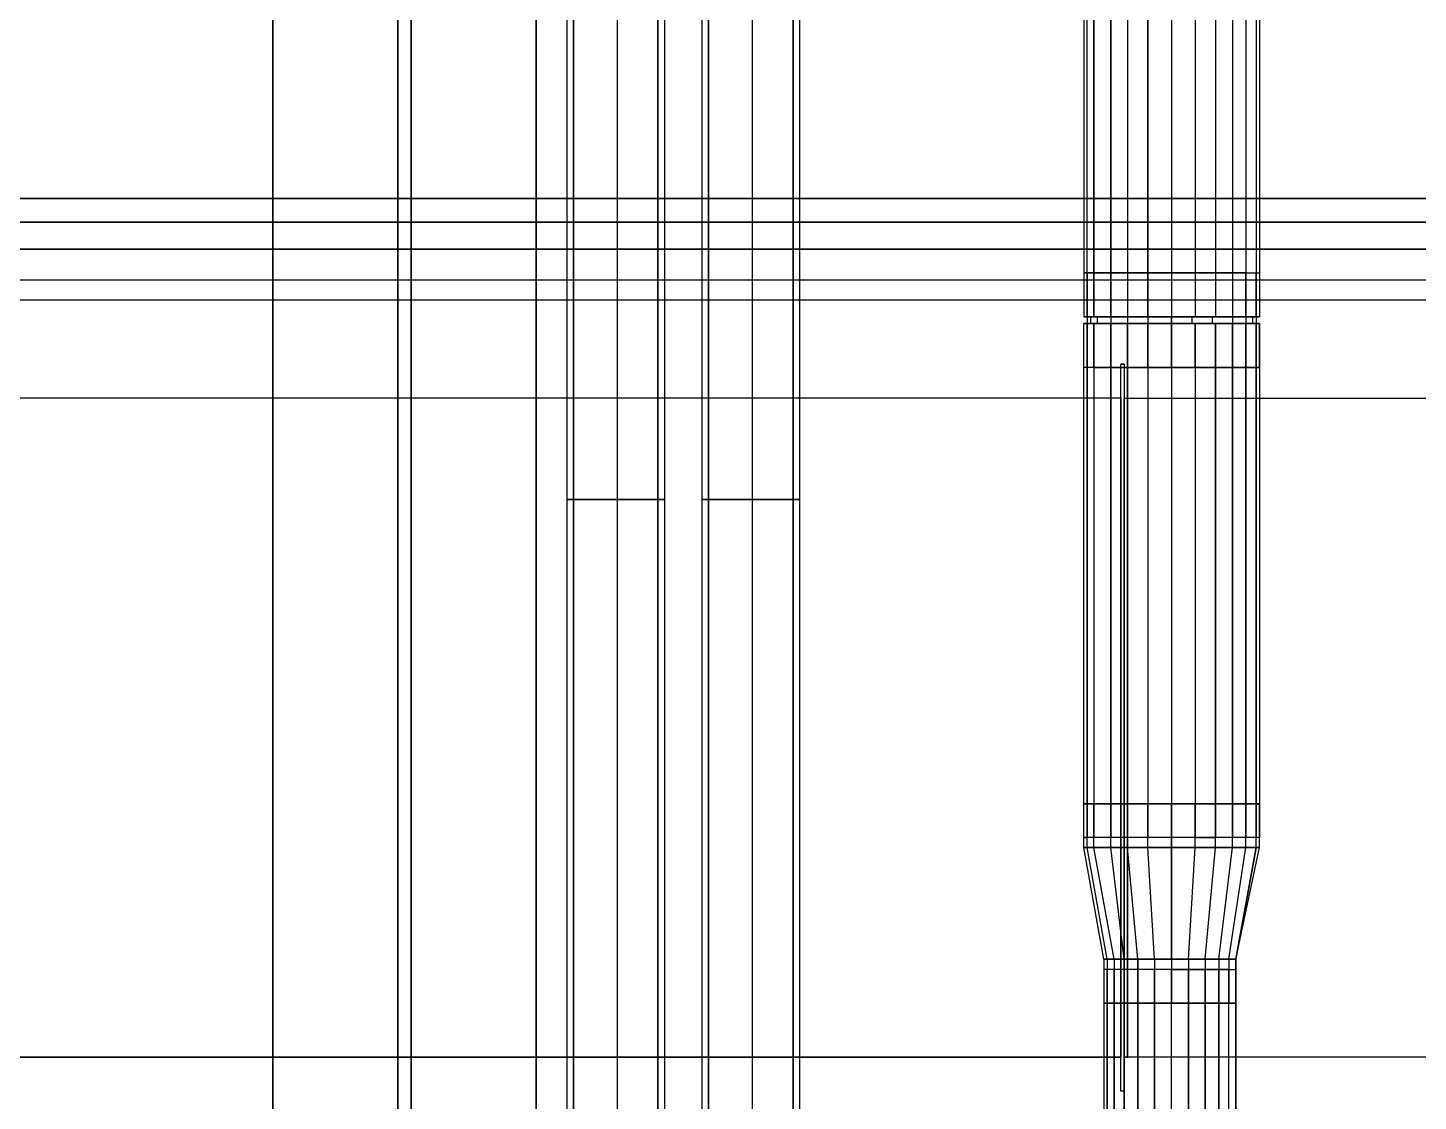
# Model space of a CAD drawing. Header units: metres. Extents: x 114 to 218, y 8 to 180.
# Drawn here: x 140.08 to 146.41, y 109.93 to 114.81 of the extents above; entities that cross this region are included whole.
import ezdxf

# ---------------------------------------------------------------- set-up
doc = ezdxf.new("R2010")
doc.units = ezdxf.units.M
doc.header["$MEASUREMENT"] = 0
for name, color, linetype in [('_Route', 7, 'Continuous'), ('E-CNDT-PWR', 7, 'Continuous'), ('M-EA2S-Conn', 7, 'Continuous'), ('M-EA2S-Rect', 7, 'Continuous'), ('M-SA2S-Conn', 7, 'Continuous'), ('M-SA2S-Round', 7, 'Continuous'), ('PL-DCW-Pipe', 7, 'Continuous'), ('PL-DCW-Pipe_Fitting-Insulation', 7, 'Continuous'), ('S-3D-BEAM', 7, 'Continuous')]:
    doc.layers.add(name, color=color, linetype=linetype)

msp = doc.modelspace()

# ---------------------------------------------------------------- linework, layer by layer
at = {"layer": '_Route', "color": 4, "true_color": 0x00ffff}
msp.add_lwpolyline([(126.489, 113.8042), (186.7085, 113.8042), (186.7085, 89.3781), (181.8632, 89.3781), (181.8632, 86.0402)], dxfattribs=at)
msp.add_lwpolyline([(126.489, 113.8042), (186.7085, 113.8042), (186.7085, 89.3781), (181.8632, 89.3781), (181.8632, 86.0402)], dxfattribs=at)
at = {"layer": 'E-CNDT-PWR', "color": 113, "true_color": 0x6edda5}
for points in [[(142.5322, 127.294), (142.5322, 106.8209)], [(142.9782, 106.8209), (142.9475, 106.8209), (142.8706, 106.8209), (142.7629, 106.8209), (142.6398, 106.8209), (142.5629, 106.8209), (142.5322, 106.8209), (142.5629, 106.8209), (142.6398, 106.8209), (142.7629, 106.8209), (142.8706, 106.8209), (142.9475, 106.8209), (142.9782, 106.8209), (142.9782, 127.294)], [(142.5629, 106.8209), (142.5629, 127.294), (142.5629, 106.8209)], [(142.7629, 106.8209), (142.7629, 127.294)], [(142.7629, 106.8209), (142.7629, 127.294)], [(142.9475, 106.8209), (142.9475, 127.294), (142.9475, 106.8209)], [(143.1474, 127.294), (143.1474, 106.8209)], [(143.5935, 106.8209), (143.5627, 106.8209), (143.4858, 106.8209), (143.3782, 106.8209), (143.2551, 106.8209), (143.1782, 106.8209), (143.1474, 106.8209), (143.1782, 106.8209), (143.2551, 106.8209), (143.3782, 106.8209), (143.4858, 106.8209), (143.5627, 106.8209), (143.5935, 106.8209), (143.5935, 127.294)], [(143.1782, 106.8209), (143.1782, 127.294), (143.1782, 106.8209)], [(143.3782, 106.8209), (143.3782, 127.294)], [(143.3782, 106.8209), (143.3782, 127.294)], [(143.5627, 106.8209), (143.5627, 127.294), (143.5627, 106.8209)], [(142.9782, 112.666), (142.9475, 112.666), (142.8706, 112.666), (142.7629, 112.666), (142.6398, 112.666), (142.5629, 112.666), (142.5322, 112.666), (142.5629, 112.666), (142.6398, 112.666), (142.7629, 112.666), (142.8706, 112.666), (142.9475, 112.666), (142.9782, 112.666)], [(143.5935, 112.666), (143.5627, 112.666), (143.4858, 112.666), (143.3782, 112.666), (143.2551, 112.666), (143.1782, 112.666), (143.1474, 112.666), (143.1782, 112.666), (143.2551, 112.666), (143.3782, 112.666), (143.4858, 112.666), (143.5627, 112.666), (143.5935, 112.666)]]:
    msp.add_lwpolyline(points, dxfattribs=at)
at = {"layer": 'M-EA2S-Conn', "color": 40, "true_color": 0xffbf00}
for points in [[(145.0701, 113.2812), (145.0548, 113.2812), (145.0701, 113.2812), (145.0701, 109.9742), (145.0548, 109.9742)], [(145.0701, 113.2812), (145.0701, 109.9742), (145.0548, 109.9742), (145.0548, 113.2812)], [(145.0548, 109.9742), (145.0548, 113.2812)], [(145.0548, 113.2812), (145.0548, 113.2812)], [(145.0701, 113.2812), (145.0701, 113.2812)], [(145.0701, 113.2812), (145.0701, 113.2812)], [(145.0701, 113.2812), (145.0701, 113.2812)], [(145.0548, 110.128), (145.0548, 110.128), (145.0548, 113.1274), (145.0548, 110.128), (145.0548, 113.1274), (145.0548, 110.128)], [(145.0548, 113.1274), (145.0548, 113.1274)], [(145.0548, 113.1274), (145.0548, 113.1274)], [(145.0701, 113.1274), (145.0855, 113.1274)], [(145.0701, 113.1274), (145.0701, 110.128), (145.0701, 113.1274), (145.0855, 113.1274)], [(145.0701, 113.1274), (145.0701, 113.1274)], [(145.0855, 113.1274), (145.0855, 110.128), (145.0855, 113.1274)], [(145.0855, 113.1274), (145.0855, 113.1274)], [(145.0855, 113.1274), (145.0855, 113.1274)], [(145.0548, 110.128), (145.0548, 110.128)], [(145.0548, 110.128), (145.0548, 110.128)], [(145.0548, 110.128), (145.0548, 110.128)], [(145.0855, 110.128), (145.0701, 110.128), (145.0855, 110.128)], [(145.0701, 110.128), (145.0701, 110.128)], [(145.0855, 110.128), (145.0855, 110.128)], [(145.0548, 109.9742), (145.0548, 109.9742)], [(145.0548, 109.9742), (145.0548, 109.9742)], [(145.0701, 109.9742), (145.0701, 109.9742)], [(145.0701, 109.9742), (145.0701, 109.9742)], [(145.0701, 109.9742), (145.0701, 109.9742)]]:
    msp.add_lwpolyline(points, dxfattribs=at)
at = {"layer": 'M-EA2S-Rect', "color": 40, "true_color": 0xffbf00}
for points in [[(145.0548, 113.1274), (145.0548, 110.128), (139.4558, 110.128)], [(145.0548, 113.1274), (139.4558, 113.1274), (139.4558, 110.128), (145.0548, 110.128), (145.0548, 113.1274), (139.4558, 113.1274), (139.4558, 110.128)], [(145.0548, 113.1274), (145.0548, 113.1274)], [(150.6691, 113.1274), (150.6691, 110.128), (145.0701, 110.128), (145.0701, 113.1274), (150.6691, 113.1274)], [(145.0701, 113.1274), (150.6691, 113.1274), (150.6691, 110.128), (145.0701, 110.128), (145.0701, 113.1274)], [(145.0701, 113.1274), (145.0701, 113.1274)], [(145.0548, 110.128), (145.0548, 110.128)], [(145.0548, 110.128), (145.0548, 110.128)], [(145.0548, 110.128), (145.0548, 110.128)], [(145.0701, 110.128), (145.0701, 110.128)], [(145.0701, 110.128), (145.0701, 110.128)]]:
    msp.add_lwpolyline(points, dxfattribs=at)
at = {"layer": 'M-SA2S-Conn', "color": 5, "true_color": 0x0000ff}
for points in [[(144.8856, 113.6966), (144.901, 113.6966), (144.901, 113.4966)], [(144.901, 113.6966), (144.8856, 113.6966), (144.8856, 113.4966)], [(144.8856, 113.6966), (144.8856, 113.6966)], [(144.901, 113.6966), (144.9317, 113.6966), (144.9317, 113.4966)], [(144.9317, 113.6966), (144.901, 113.6966), (144.901, 113.4966)], [(144.901, 113.6966), (144.901, 113.6966)], [(144.901, 113.6966), (144.901, 113.6966)], [(144.9317, 113.6966), (145.0086, 113.6966), (145.0086, 113.4966)], [(145.0086, 113.6966), (144.9317, 113.6966), (144.9317, 113.4966)], [(144.9317, 113.6966), (144.9317, 113.6966)], [(144.9317, 113.6966), (144.9317, 113.6966)], [(145.0086, 113.6966), (145.0855, 113.6966), (145.0855, 113.4966)], [(145.0855, 113.6966), (145.0086, 113.6966), (145.0086, 113.4966)], [(145.0086, 113.6966), (145.0086, 113.6966)], [(145.0086, 113.6966), (145.0086, 113.6966)], [(145.0855, 113.6966), (145.1778, 113.6966), (145.1778, 113.4966)], [(145.1778, 113.6966), (145.0855, 113.6966), (145.0855, 113.4966)], [(145.0855, 113.6966), (145.0855, 113.6966)], [(145.0855, 113.6966), (145.0855, 113.6966)], [(145.1778, 113.6966), (145.2855, 113.6966), (145.2855, 113.4966)], [(145.2855, 113.6966), (145.1778, 113.6966), (145.1778, 113.4966)], [(145.1778, 113.6966), (145.1778, 113.6966)], [(145.1778, 113.6966), (145.1778, 113.6966)], [(145.2855, 113.6966), (145.3932, 113.6966), (145.3932, 113.4966)], [(145.3932, 113.6966), (145.2855, 113.6966), (145.2855, 113.4966)], [(145.2855, 113.6966), (145.2855, 113.6966)], [(145.2855, 113.6966), (145.2855, 113.6966)], [(145.3932, 113.6966), (145.4854, 113.6966), (145.4854, 113.4966)], [(145.4854, 113.6966), (145.3932, 113.6966), (145.3932, 113.4966)], [(145.3932, 113.6966), (145.3932, 113.6966)], [(145.3932, 113.6966), (145.3932, 113.6966)], [(145.4854, 113.6966), (145.5624, 113.6966), (145.5624, 113.4966)], [(145.5624, 113.6966), (145.4854, 113.6966), (145.4854, 113.4966)], [(145.4854, 113.6966), (145.4854, 113.6966)], [(145.4854, 113.6966), (145.4854, 113.6966)], [(145.5624, 113.6966), (145.6239, 113.6966), (145.6239, 113.4966)], [(145.6239, 113.4966), (145.6239, 113.6966), (145.5624, 113.6966), (145.5624, 113.4966)], [(145.5624, 113.6966), (145.5624, 113.6966)], [(145.5624, 113.6966), (145.5624, 113.6966)], [(145.6239, 113.6966), (145.67, 113.6966), (145.6854, 113.6966)], [(145.6239, 113.6966), (145.67, 113.6966), (145.67, 113.4966), (145.67, 113.6966), (145.6854, 113.6966), (145.6854, 113.4966)], [(145.6239, 113.6966), (145.6239, 113.6966)], [(145.6239, 113.6966), (145.6239, 113.6966)], [(145.67, 113.6966), (145.67, 113.6966)], [(145.67, 113.6966), (145.67, 113.6966)], [(145.6854, 113.6966), (145.6854, 113.6966)], [(145.1778, 113.4966), (145.0855, 113.4966), (145.0086, 113.4966), (144.9317, 113.4966), (144.901, 113.4966), (144.8856, 113.4966), (144.901, 113.4966), (144.9317, 113.4966), (145.0086, 113.4966), (145.0855, 113.4966), (145.1778, 113.4966), (145.2855, 113.4966), (145.3932, 113.4966), (145.4854, 113.4966), (145.5624, 113.4966), (145.6239, 113.4966), (145.67, 113.4966), (145.6854, 113.4966), (145.67, 113.4966), (145.6239, 113.4966), (145.5624, 113.4966), (145.4854, 113.4966), (145.3932, 113.4966), (145.2855, 113.4966), (145.1778, 113.4966)], [(144.8856, 113.4966), (144.8856, 113.4966)], [(144.901, 113.4966), (144.9163, 113.4966), (144.9163, 113.4658)], [(144.9163, 113.4966), (144.901, 113.4966), (144.901, 113.4658)], [(145.2855, 113.4658), (145.2855, 113.4966), (145.1778, 113.4966), (145.1778, 113.4658), (145.2855, 113.4658), (145.3778, 113.4658), (145.4701, 113.4658), (145.5624, 113.4658), (145.6239, 113.4658), (145.6546, 113.4658), (145.67, 113.4658), (145.6546, 113.4658), (145.6239, 113.4658), (145.5624, 113.4658), (145.4701, 113.4658), (145.3778, 113.4658), (145.2855, 113.4658), (145.1778, 113.4658), (145.0855, 113.4658), (145.0086, 113.4658), (144.9471, 113.4658), (144.9163, 113.4658), (144.901, 113.4658), (144.9163, 113.4658), (144.9471, 113.4658), (145.0086, 113.4658), (145.0855, 113.4658), (145.1778, 113.4658)], [(144.901, 113.4966), (144.901, 113.4966)], [(144.901, 113.4966), (144.901, 113.4966)], [(144.901, 113.4966), (144.901, 113.4966)], [(144.9163, 113.4966), (144.9471, 113.4966), (144.9471, 113.4658)], [(144.9471, 113.4966), (144.9163, 113.4966), (144.9163, 113.4658)], [(144.9163, 113.4966), (144.9163, 113.4966)], [(144.9163, 113.4966), (144.9163, 113.4966)], [(144.9317, 113.4966), (144.9317, 113.4966)], [(144.9317, 113.4966), (144.9317, 113.4966)], [(144.9471, 113.4966), (145.0086, 113.4966), (145.0086, 113.4658)], [(145.0086, 113.4966), (144.9471, 113.4966), (144.9471, 113.4658)], [(144.9471, 113.4966), (144.9471, 113.4966)], [(144.9471, 113.4966), (144.9471, 113.4966)], [(145.0086, 113.4966), (145.0855, 113.4966), (145.0855, 113.4658)], [(145.0855, 113.4966), (145.0086, 113.4966), (145.0086, 113.4658)], [(145.0086, 113.4966), (145.0086, 113.4966)], [(145.0086, 113.4966), (145.0086, 113.4966)], [(145.0086, 113.4966), (145.0086, 113.4966)], [(145.0086, 113.4966), (145.0086, 113.4966)], [(145.0855, 113.4966), (145.1778, 113.4966), (145.1778, 113.4658)], [(145.1778, 113.4966), (145.0855, 113.4966), (145.0855, 113.4658)], [(145.0855, 113.4966), (145.0855, 113.4966)], [(145.0855, 113.4966), (145.0855, 113.4966)], [(145.0855, 113.4966), (145.0855, 113.4966)], [(145.0855, 113.4966), (145.0855, 113.4966)], [(145.1778, 113.4966), (145.2855, 113.4966), (145.2855, 113.4658)], [(145.1778, 113.4966), (145.1778, 113.4966)], [(145.1778, 113.4966), (145.1778, 113.4966)], [(145.1778, 113.4966), (145.1778, 113.4966)], [(145.1778, 113.4966), (145.1778, 113.4966)], [(145.2855, 113.4966), (145.3778, 113.4966), (145.4701, 113.4966)], [(145.2855, 113.4966), (145.3778, 113.4966), (145.3778, 113.4658)], [(145.2855, 113.4966), (145.2855, 113.4966)], [(145.2855, 113.4966), (145.2855, 113.4966)], [(145.2855, 113.4966), (145.2855, 113.4966)], [(145.2855, 113.4966), (145.2855, 113.4966)], [(145.3778, 113.4966), (145.3778, 113.4658)], [(145.3778, 113.4966), (145.4701, 113.4966), (145.4701, 113.4658)], [(145.3778, 113.4966), (145.3778, 113.4966)], [(145.3778, 113.4966), (145.3778, 113.4966)], [(145.3932, 113.4966), (145.3932, 113.4966)], [(145.3932, 113.4966), (145.3932, 113.4966)], [(145.5624, 113.4966), (145.4701, 113.4966), (145.4701, 113.4658)], [(145.4701, 113.4966), (145.5624, 113.4966), (145.5624, 113.4658)], [(145.4701, 113.4966), (145.4701, 113.4966)], [(145.4701, 113.4966), (145.4701, 113.4966)], [(145.4854, 113.4966), (145.4854, 113.4966)], [(145.4854, 113.4966), (145.4854, 113.4966)], [(145.6239, 113.4966), (145.5624, 113.4966), (145.5624, 113.4658)], [(145.5624, 113.4966), (145.6239, 113.4966), (145.6239, 113.4658)], [(145.5624, 113.4966), (145.5624, 113.4966)], [(145.5624, 113.4966), (145.5624, 113.4966)], [(145.5624, 113.4966), (145.5624, 113.4966)], [(145.5624, 113.4966), (145.5624, 113.4966)], [(145.6546, 113.4966), (145.6239, 113.4966), (145.6239, 113.4658)], [(145.6239, 113.4966), (145.6546, 113.4966), (145.6546, 113.4658)], [(145.6239, 113.4966), (145.6239, 113.4966)], [(145.6239, 113.4966), (145.6239, 113.4966)], [(145.6239, 113.4966), (145.6239, 113.4966)], [(145.6239, 113.4966), (145.6239, 113.4966)], [(145.67, 113.4966), (145.6546, 113.4966), (145.6546, 113.4658)], [(145.6546, 113.4966), (145.67, 113.4966), (145.67, 113.4658)], [(145.6546, 113.4966), (145.6546, 113.4966)], [(145.6546, 113.4966), (145.6546, 113.4966)], [(145.67, 113.4966), (145.67, 113.4966)], [(145.67, 113.4966), (145.67, 113.4966)], [(145.67, 113.4966), (145.67, 113.4966)], [(145.6854, 113.4966), (145.6854, 113.4966)], [(144.9317, 113.2659), (144.901, 113.2659), (144.901, 113.4658), (144.901, 113.2659), (144.8856, 113.2659), (144.8856, 113.4658)], [(144.901, 113.4658), (144.9317, 113.4658), (145.0086, 113.4658), (145.0855, 113.4658), (145.1778, 113.4658), (145.2855, 113.4658), (145.3932, 113.4658), (145.4854, 113.4658), (145.5624, 113.4658), (145.6239, 113.4658), (145.67, 113.4658), (145.6854, 113.4658), (145.67, 113.4658), (145.6239, 113.4658), (145.5624, 113.4658), (145.4854, 113.4658), (145.3932, 113.4658), (145.2855, 113.4658), (145.1778, 113.4658), (145.0855, 113.4658), (145.0086, 113.4658), (144.9317, 113.4658), (144.901, 113.4658), (144.8856, 113.4658), (144.901, 113.4658)], [(144.8856, 113.4658), (144.8856, 113.4658)], [(144.901, 113.4658), (144.901, 113.4658)], [(144.901, 113.4658), (144.901, 113.4658)], [(144.901, 113.4658), (144.901, 113.4658)], [(144.9163, 113.4658), (144.9163, 113.4658)], [(144.9163, 113.4658), (144.9163, 113.4658)], [(145.0086, 113.2659), (144.9317, 113.2659), (144.9317, 113.4658)], [(144.9317, 113.4658), (144.9317, 113.2659), (145.0086, 113.2659), (145.0086, 113.4658)], [(144.9317, 113.4658), (144.9317, 113.4658)], [(144.9317, 113.4658), (144.9317, 113.4658)], [(144.9471, 113.4658), (144.9471, 113.4658)], [(144.9471, 113.4658), (144.9471, 113.4658)], [(145.0855, 113.2659), (145.0086, 113.2659), (145.0086, 113.4658)], [(145.0086, 113.2659), (145.0855, 113.2659), (145.0855, 113.4658)], [(145.0086, 113.4658), (145.0086, 113.4658)], [(145.0086, 113.4658), (145.0086, 113.4658)], [(145.0086, 113.4658), (145.0086, 113.4658)], [(145.0086, 113.4658), (145.0086, 113.4658)], [(145.1778, 113.2659), (145.0855, 113.2659), (145.0855, 113.4658)], [(145.0855, 113.2659), (145.1778, 113.2659), (145.1778, 113.4658)], [(145.0855, 113.4658), (145.0855, 113.4658)], [(145.0855, 113.4658), (145.0855, 113.4658)], [(145.0855, 113.4658), (145.0855, 113.4658)], [(145.0855, 113.4658), (145.0855, 113.4658)], [(145.2855, 113.2659), (145.1778, 113.2659), (145.1778, 113.4658)], [(145.1778, 113.2659), (145.2855, 113.2659), (145.2855, 113.4658)], [(145.1778, 113.4658), (145.1778, 113.4658)], [(145.1778, 113.4658), (145.1778, 113.4658)], [(145.1778, 113.4658), (145.1778, 113.4658)], [(145.1778, 113.4658), (145.1778, 113.4658)], [(145.3932, 113.2659), (145.2855, 113.2659), (145.2855, 113.4658)], [(145.2855, 113.2659), (145.3932, 113.2659), (145.3932, 113.4658)], [(145.2855, 113.4658), (145.2855, 113.4658)], [(145.2855, 113.4658), (145.2855, 113.4658)], [(145.2855, 113.4658), (145.2855, 113.4658)], [(145.2855, 113.4658), (145.2855, 113.4658)], [(145.3778, 113.4658), (145.3778, 113.4658)], [(145.3778, 113.4658), (145.3778, 113.4658)], [(145.4854, 113.2659), (145.3932, 113.2659), (145.3932, 113.4658)], [(145.3932, 113.2659), (145.4854, 113.2659), (145.4854, 113.4658)], [(145.3932, 113.4658), (145.3932, 113.4658)], [(145.3932, 113.4658), (145.3932, 113.4658)], [(145.4701, 113.4658), (145.4701, 113.4658)], [(145.4701, 113.4658), (145.4701, 113.4658)], [(145.5624, 113.2659), (145.4854, 113.2659), (145.4854, 113.4658)], [(145.4854, 113.2659), (145.5624, 113.2659), (145.5624, 113.4658)], [(145.4854, 113.4658), (145.4854, 113.4658)], [(145.4854, 113.4658), (145.4854, 113.4658)], [(145.6239, 113.2659), (145.5624, 113.2659), (145.5624, 113.4658)], [(145.5624, 113.2659), (145.6239, 113.2659), (145.6239, 113.4658)], [(145.5624, 113.4658), (145.5624, 113.4658)], [(145.5624, 113.4658), (145.5624, 113.4658)], [(145.5624, 113.4658), (145.5624, 113.4658)], [(145.5624, 113.4658), (145.5624, 113.4658)], [(145.67, 113.2659), (145.6239, 113.2659), (145.6239, 113.4658)], [(145.6239, 113.2659), (145.67, 113.2659), (145.67, 113.4658)], [(145.6239, 113.4658), (145.6239, 113.4658)], [(145.6239, 113.4658), (145.6239, 113.4658)], [(145.6239, 113.4658), (145.6239, 113.4658)], [(145.6239, 113.4658), (145.6239, 113.4658)], [(145.6546, 113.4658), (145.6546, 113.4658)], [(145.6546, 113.4658), (145.6546, 113.4658)], [(145.6854, 113.2659), (145.67, 113.2659), (145.67, 113.4658)], [(145.67, 113.2659), (145.6854, 113.2659), (145.6854, 113.4658)], [(145.67, 113.4658), (145.67, 113.4658)], [(145.67, 113.4658), (145.67, 113.4658)], [(145.67, 113.4658), (145.67, 113.4658)], [(145.6854, 113.4658), (145.6854, 113.4658)], [(144.9317, 113.2659), (144.901, 113.2659), (144.8856, 113.2659)], [(144.8856, 113.2659), (144.8856, 113.2659)], [(144.901, 113.2659), (144.901, 113.2659)], [(144.901, 113.2659), (144.901, 113.2659)], [(144.9317, 113.2659), (144.9317, 113.2659)], [(144.9317, 113.2659), (144.9317, 113.2659)], [(145.0086, 113.2659), (145.0086, 113.2659)], [(145.0086, 113.2659), (145.0086, 113.2659)], [(145.0855, 113.2659), (145.0855, 113.2659)], [(145.0855, 113.2659), (145.0855, 113.2659)], [(145.1778, 113.2659), (145.1778, 113.2659)], [(145.1778, 113.2659), (145.1778, 113.2659)], [(145.2855, 113.2659), (145.2855, 113.2659)], [(145.2855, 113.2659), (145.2855, 113.2659)], [(145.3932, 113.2659), (145.3932, 113.2659)], [(145.3932, 113.2659), (145.3932, 113.2659)], [(145.4854, 113.2659), (145.4854, 113.2659)], [(145.4854, 113.2659), (145.4854, 113.2659)], [(145.5624, 113.2659), (145.5624, 113.2659)], [(145.5624, 113.2659), (145.5624, 113.2659)], [(145.6239, 113.2659), (145.6239, 113.2659)], [(145.6239, 113.2659), (145.6239, 113.2659)], [(145.67, 113.2659), (145.67, 113.2659)], [(145.67, 113.2659), (145.67, 113.2659)], [(145.6854, 113.2659), (145.6854, 113.2659)]]:
    msp.add_lwpolyline(points, dxfattribs=at)
at = {"layer": 'M-SA2S-Round', "color": 5, "true_color": 0x0000ff}
for points in [[(144.8856, 113.4966), (144.901, 113.4966), (144.901, 119.4955), (144.8856, 119.4955), (144.8856, 113.4966), (144.901, 113.4966), (144.901, 119.4955), (144.8856, 119.4955)], [(144.9317, 113.4966), (145.0086, 113.4966), (145.0086, 119.4955), (144.9317, 119.4955), (144.901, 119.4955)], [(144.901, 113.4966), (144.9317, 113.4966), (144.9317, 119.4955)], [(144.901, 119.4955), (144.9317, 119.4955), (144.9317, 113.4966), (144.901, 113.4966)], [(144.9317, 119.4955), (145.0086, 119.4955), (145.0086, 113.4966), (144.9317, 113.4966)], [(145.0086, 119.4955), (145.0855, 119.4955), (145.0855, 113.4966), (145.0086, 113.4966)], [(145.1778, 113.4966), (145.1778, 119.4955), (145.0855, 119.4955), (145.0855, 113.4966)], [(145.0855, 119.4955), (145.1778, 119.4955), (145.1778, 113.4966), (145.0855, 113.4966)], [(145.1778, 119.4955), (145.2855, 119.4955), (145.2855, 113.4966), (145.1778, 113.4966)], [(145.2855, 119.4955), (145.2855, 113.4966)], [(145.2855, 119.4955), (145.3932, 119.4955), (145.3932, 113.4966), (145.2855, 113.4966)], [(145.3932, 119.4955), (145.3932, 113.4966)], [(145.3932, 119.4955), (145.4854, 119.4955), (145.4854, 113.4966), (145.3932, 113.4966)], [(145.4854, 119.4955), (145.4854, 113.4966)], [(145.4854, 119.4955), (145.5624, 119.4955), (145.5624, 113.4966), (145.4854, 113.4966)], [(145.5624, 119.4955), (145.5624, 113.4966)], [(145.5624, 119.4955), (145.6239, 119.4955), (145.6239, 113.4966), (145.5624, 113.4966)], [(145.6239, 119.4955), (145.6239, 113.4966)], [(145.6239, 119.4955), (145.67, 119.4955), (145.67, 113.4966), (145.6239, 113.4966)], [(145.67, 119.4955), (145.67, 113.4966)], [(145.67, 119.4955), (145.6854, 119.4955), (145.6854, 113.4966), (145.67, 113.4966)], [(144.8856, 113.4966), (144.8856, 113.4966)], [(144.901, 113.4966), (144.901, 113.4966)], [(144.901, 113.4966), (144.901, 113.4966)], [(144.9317, 113.4966), (144.9317, 113.4966)], [(144.9317, 113.4966), (144.9317, 113.4966)], [(145.0086, 113.4966), (145.0855, 113.4966)], [(145.0086, 113.4966), (145.0086, 113.4966)], [(145.0086, 113.4966), (145.0086, 113.4966)], [(145.6854, 113.4966), (145.67, 113.4966), (145.6239, 113.4966), (145.5624, 113.4966), (145.4854, 113.4966), (145.3932, 113.4966), (145.2855, 113.4966), (145.1778, 113.4966), (145.0855, 113.4966)], [(145.0855, 113.4966), (145.0855, 113.4966)], [(145.0855, 113.4966), (145.0855, 113.4966)], [(145.1778, 113.4966), (145.1778, 113.4966)], [(145.1778, 113.4966), (145.1778, 113.4966)], [(145.2855, 113.4966), (145.2855, 113.4966)], [(145.2855, 113.4966), (145.2855, 113.4966)], [(145.3932, 113.4966), (145.3932, 113.4966)], [(145.3932, 113.4966), (145.3932, 113.4966)], [(145.4854, 113.4966), (145.4854, 113.4966)], [(145.4854, 113.4966), (145.4854, 113.4966)], [(145.5624, 113.4966), (145.5624, 113.4966)], [(145.5624, 113.4966), (145.5624, 113.4966)], [(145.6239, 113.4966), (145.6239, 113.4966)], [(145.6239, 113.4966), (145.6239, 113.4966)], [(145.67, 113.4966), (145.67, 113.4966)], [(145.67, 113.4966), (145.67, 113.4966)], [(145.6854, 113.4966), (145.6854, 113.4966)], [(144.9317, 113.4658), (144.901, 113.4658), (144.8856, 113.4658), (144.901, 113.4658), (144.9317, 113.4658), (145.0086, 113.4658), (145.0855, 113.4658), (145.1778, 113.4658), (145.2855, 113.4658), (145.3932, 113.4658), (145.4854, 113.4658), (145.5624, 113.4658), (145.6239, 113.4658), (145.67, 113.4658), (145.6854, 113.4658)], [(144.8856, 111.1278), (144.8856, 113.4658)], [(144.8856, 113.4658), (144.8856, 113.4658)], [(144.901, 113.4658), (144.901, 111.1278)], [(145.0086, 113.4658), (144.9317, 113.4658), (144.9317, 111.1278), (144.901, 111.1278), (144.901, 113.4658)], [(144.901, 113.4658), (144.901, 113.4658)], [(144.901, 113.4658), (144.901, 113.4658)], [(144.9317, 113.4658), (144.9317, 111.1278)], [(144.9317, 113.4658), (144.9317, 113.4658)], [(144.9317, 113.4658), (144.9317, 113.4658)], [(145.0086, 113.4658), (145.0086, 111.1278)], [(145.0855, 111.1278), (145.0086, 111.1278), (145.0086, 113.4658), (145.0855, 113.4658), (145.1778, 113.4658), (145.1778, 111.1278), (145.0855, 111.1278), (145.0855, 113.4658)], [(145.0086, 113.4658), (145.0086, 113.4658)], [(145.0086, 113.4658), (145.0086, 113.4658)], [(145.0855, 113.4658), (145.0855, 111.1278)], [(145.0855, 113.4658), (145.0855, 113.4658)], [(145.0855, 113.4658), (145.0855, 113.4658)], [(145.1778, 113.4658), (145.1778, 111.1278)], [(145.1778, 113.4658), (145.2855, 113.4658), (145.2855, 111.1278), (145.1778, 111.1278)], [(145.1778, 113.4658), (145.1778, 113.4658)], [(145.1778, 113.4658), (145.1778, 113.4658)], [(145.2855, 113.4658), (145.2855, 111.1278)], [(145.2855, 113.4658), (145.3932, 113.4658), (145.3932, 111.1278), (145.2855, 111.1278)], [(145.2855, 113.4658), (145.2855, 113.4658)], [(145.2855, 113.4658), (145.2855, 113.4658)], [(145.3932, 113.4658), (145.3932, 111.1278), (145.4854, 111.1278), (145.4854, 113.4658)], [(145.3932, 113.4658), (145.4854, 113.4658), (145.4854, 111.1278), (145.3932, 111.1278)], [(145.3932, 113.4658), (145.3932, 113.4658)], [(145.3932, 113.4658), (145.3932, 113.4658)], [(145.4854, 113.4658), (145.5624, 113.4658), (145.5624, 111.1278), (145.4854, 111.1278)], [(145.4854, 113.4658), (145.4854, 113.4658)], [(145.4854, 113.4658), (145.4854, 113.4658)], [(145.5624, 111.1278), (145.5624, 113.4658)], [(145.5624, 113.4658), (145.6239, 113.4658), (145.6239, 111.1278), (145.5624, 111.1278)], [(145.5624, 113.4658), (145.5624, 113.4658)], [(145.5624, 113.4658), (145.5624, 113.4658)], [(145.6239, 111.1278), (145.6239, 113.4658)], [(145.6239, 113.4658), (145.67, 113.4658), (145.67, 111.1278), (145.6239, 111.1278)], [(145.6239, 113.4658), (145.6239, 113.4658)], [(145.6239, 113.4658), (145.6239, 113.4658)], [(145.67, 111.1278), (145.67, 113.4658)], [(145.67, 113.4658), (145.6854, 113.4658), (145.6854, 111.1278), (145.67, 111.1278)], [(145.67, 113.4658), (145.67, 113.4658)], [(145.67, 113.4658), (145.67, 113.4658)], [(145.6854, 113.4658), (145.6854, 113.4658)], [(144.901, 111.2816), (144.9317, 111.2816), (145.0086, 111.2816), (145.0855, 111.2816), (145.1778, 111.2816), (145.2855, 111.2816), (145.3932, 111.2816), (145.4854, 111.2816), (145.5624, 111.2816), (145.6239, 111.2816), (145.67, 111.2816), (145.6854, 111.2816), (145.67, 111.2816), (145.6239, 111.2816), (145.5624, 111.2816), (145.4854, 111.2816), (145.3932, 111.2816), (145.2855, 111.2816), (145.1778, 111.2816), (145.0855, 111.2816), (145.0086, 111.2816), (144.9317, 111.2816), (144.901, 111.2816), (144.8856, 111.2816), (144.901, 111.2816)], [(144.901, 111.0817), (144.8856, 111.0817), (144.8856, 111.2816)], [(144.8856, 111.0817), (144.901, 111.0817), (144.901, 111.2816)], [(144.8856, 111.2816), (144.8856, 111.2816)], [(144.9317, 111.0817), (144.901, 111.0817), (144.901, 111.2816)], [(144.901, 111.0817), (144.9317, 111.0817), (144.9317, 111.2816)], [(144.901, 111.2816), (144.901, 111.2816)], [(144.901, 111.2816), (144.901, 111.2816)], [(145.0086, 111.0817), (144.9317, 111.0817), (144.9317, 111.2816)], [(144.9317, 111.0817), (145.0086, 111.0817), (145.0086, 111.2816)], [(144.9317, 111.2816), (144.9317, 111.2816)], [(144.9317, 111.2816), (144.9317, 111.2816)], [(145.0855, 111.0817), (145.0086, 111.0817), (145.0086, 111.2816)], [(145.0086, 111.0817), (145.0855, 111.0817), (145.0855, 111.2816)], [(145.0086, 111.2816), (145.0086, 111.2816)], [(145.0086, 111.2816), (145.0086, 111.2816)], [(145.1778, 111.0817), (145.0855, 111.0817), (145.0855, 111.2816)], [(145.0855, 111.0817), (145.1778, 111.0817), (145.1778, 111.2816)], [(145.0855, 111.2816), (145.0855, 111.2816)], [(145.0855, 111.2816), (145.0855, 111.2816)], [(145.2855, 111.2816), (145.2855, 111.0817), (145.1778, 111.0817), (145.1778, 111.2816)], [(145.1778, 111.0817), (145.2855, 111.0817), (145.2855, 111.2816)], [(145.1778, 111.2816), (145.1778, 111.2816)], [(145.1778, 111.2816), (145.1778, 111.2816)], [(145.2855, 111.0817), (145.3932, 111.0817), (145.3932, 111.2816)], [(145.2855, 111.2816), (145.2855, 111.2816)], [(145.2855, 111.2816), (145.2855, 111.2816)], [(145.3932, 111.0817), (145.4854, 111.0817), (145.4854, 111.2816)], [(145.4854, 111.0817), (145.3932, 111.0817), (145.3932, 111.2816)], [(145.3932, 111.2816), (145.3932, 111.2816)], [(145.3932, 111.2816), (145.3932, 111.2816)], [(145.4854, 111.0817), (145.5624, 111.0817), (145.5624, 111.2816)], [(145.5624, 111.0817), (145.4854, 111.0817), (145.4854, 111.2816)], [(145.4854, 111.2816), (145.4854, 111.2816)], [(145.4854, 111.2816), (145.4854, 111.2816)], [(145.5624, 111.0817), (145.6239, 111.0817), (145.6239, 111.2816)], [(145.6239, 111.0817), (145.5624, 111.0817), (145.5624, 111.2816)], [(145.5624, 111.2816), (145.5624, 111.2816)], [(145.5624, 111.2816), (145.5624, 111.2816)], [(145.6239, 111.0817), (145.67, 111.0817), (145.67, 111.2816)], [(145.67, 111.0817), (145.6239, 111.0817), (145.6239, 111.2816)], [(145.6239, 111.2816), (145.6239, 111.2816)], [(145.6239, 111.2816), (145.6239, 111.2816)], [(145.67, 111.0817), (145.6854, 111.0817), (145.6854, 111.2816)], [(145.6854, 111.0817), (145.67, 111.0817), (145.67, 111.2816)], [(145.67, 111.2816), (145.67, 111.2816)], [(145.67, 111.2816), (145.67, 111.2816)], [(145.6854, 111.2816), (145.6854, 111.2816)], [(145.3932, 111.1278), (145.2855, 111.1278), (145.1778, 111.1278), (145.0855, 111.1278), (145.0086, 111.1278), (144.9317, 111.1278), (144.901, 111.1278), (144.8856, 111.1278), (144.901, 111.1278)], [(144.8856, 111.1278), (144.8856, 111.1278)], [(144.901, 111.1278), (144.901, 111.1278)], [(144.901, 111.1278), (144.901, 111.1278)], [(145.0086, 111.1278), (144.9317, 111.1278)], [(144.9317, 111.1278), (144.9317, 111.1278)], [(144.9317, 111.1278), (144.9317, 111.1278)], [(145.0086, 111.1278), (145.0086, 111.1278)], [(145.0086, 111.1278), (145.0086, 111.1278)], [(145.0855, 111.1278), (145.0855, 111.1278)], [(145.0855, 111.1278), (145.0855, 111.1278)], [(145.1778, 111.1278), (145.1778, 111.1278)], [(145.1778, 111.1278), (145.1778, 111.1278)], [(145.2855, 111.1278), (145.2855, 111.1278)], [(145.2855, 111.1278), (145.2855, 111.1278)], [(145.3932, 111.1278), (145.3932, 111.1278)], [(145.3932, 111.1278), (145.3932, 111.1278)], [(145.6854, 111.1278), (145.67, 111.1278), (145.6239, 111.1278), (145.5624, 111.1278), (145.4854, 111.1278)], [(145.4854, 111.1278), (145.4854, 111.1278)], [(145.4854, 111.1278), (145.4854, 111.1278)], [(145.5624, 111.1278), (145.5624, 111.1278)], [(145.5624, 111.1278), (145.5624, 111.1278)], [(145.6239, 111.1278), (145.6239, 111.1278)], [(145.6239, 111.1278), (145.6239, 111.1278)], [(145.67, 111.1278), (145.67, 111.1278)], [(145.67, 111.1278), (145.67, 111.1278)], [(145.6854, 111.1278), (145.6854, 111.1278)], [(144.9779, 110.5741), (144.8856, 111.0817)], [(144.8856, 111.0817), (144.8856, 111.0817)], [(144.9932, 110.5741), (144.901, 111.0817)], [(144.9932, 110.5741), (144.901, 111.0817)], [(144.901, 111.0817), (144.901, 111.0817)], [(144.901, 111.0817), (144.901, 111.0817)], [(145.024, 110.5741), (144.9317, 111.0817)], [(145.024, 110.5741), (144.9317, 111.0817)], [(144.9317, 111.0817), (144.9317, 111.0817)], [(144.9317, 111.0817), (144.9317, 111.0817)], [(145.0701, 110.5741), (145.0086, 111.0817)], [(145.0701, 110.5741), (145.0086, 111.0817)], [(145.0086, 111.0817), (145.0086, 111.0817)], [(145.0086, 111.0817), (145.0086, 111.0817)], [(145.1317, 110.5741), (145.0855, 111.0817)], [(145.1317, 110.5741), (145.0855, 111.0817)], [(145.0855, 111.0817), (145.0855, 111.0817)], [(145.0855, 111.0817), (145.0855, 111.0817)], [(145.2086, 110.5741), (145.1778, 111.0817)], [(145.2086, 110.5741), (145.1778, 111.0817)], [(145.1778, 111.0817), (145.1778, 111.0817)], [(145.1778, 111.0817), (145.1778, 111.0817)], [(145.3932, 111.0817), (145.2855, 111.0817)], [(145.2855, 111.0817), (145.2855, 110.5741)], [(145.2855, 110.5741), (145.2855, 111.0817)], [(145.2855, 111.0817), (145.2855, 111.0817)], [(145.2855, 111.0817), (145.2855, 111.0817)], [(145.3624, 110.5741), (145.3932, 111.0817)], [(145.3624, 110.5741), (145.3932, 111.0817)], [(145.3932, 111.0817), (145.3932, 111.0817)], [(145.3932, 111.0817), (145.3932, 111.0817)], [(145.4393, 110.5741), (145.4854, 111.0817)], [(145.4393, 110.5741), (145.4854, 111.0817)], [(145.4854, 111.0817), (145.4854, 111.0817)], [(145.4854, 111.0817), (145.4854, 111.0817)], [(145.5008, 110.5741), (145.5624, 111.0817)], [(145.5008, 110.5741), (145.5624, 111.0817)], [(145.547, 110.5741), (145.6239, 111.0817)], [(145.547, 110.5741), (145.6239, 111.0817)], [(145.5624, 111.0817), (145.5624, 111.0817)], [(145.5624, 111.0817), (145.5624, 111.0817)], [(145.5777, 110.5741), (145.67, 111.0817), (145.5777, 110.5741), (145.6854, 111.0817)], [(145.6239, 111.0817), (145.6239, 111.0817)], [(145.6239, 111.0817), (145.6239, 111.0817)], [(145.67, 111.0817), (145.67, 111.0817)], [(145.67, 111.0817), (145.67, 111.0817)], [(145.6854, 111.0817), (145.6854, 111.0817)], [(144.9932, 110.5741), (144.9779, 110.5741), (144.9779, 110.3741)], [(144.9779, 110.5741), (144.9932, 110.5741), (144.9932, 110.3741)], [(144.9779, 110.5741), (144.9779, 110.5741)], [(145.2855, 110.5279), (145.2086, 110.5279), (145.1317, 110.5279), (145.0701, 110.5279), (145.024, 110.5279), (144.9932, 110.5279), (144.9779, 110.5279)], [(144.9932, 109.7281), (144.9932, 110.5279), (144.9779, 110.5279), (144.9779, 109.7281), (144.9932, 109.7281), (144.9779, 109.7281)], [(144.9779, 110.5279), (144.9779, 110.5279)], [(145.024, 110.5741), (144.9932, 110.5741), (144.9932, 110.3741)], [(144.9932, 110.5741), (145.024, 110.5741), (145.024, 110.3741)], [(144.9932, 110.5741), (144.9932, 110.5741)], [(144.9932, 110.5741), (144.9932, 110.5741)], [(145.024, 110.5279), (144.9932, 110.5279), (144.9932, 109.7281), (145.024, 109.7281)], [(144.9932, 110.5279), (144.9932, 110.5279)], [(144.9932, 110.5279), (144.9932, 110.5279)], [(145.0701, 110.5741), (145.024, 110.5741), (145.024, 110.3741)], [(145.024, 110.5741), (145.0701, 110.5741), (145.0701, 110.3741)], [(145.024, 110.5741), (145.024, 110.5741)], [(145.024, 110.5741), (145.024, 110.5741)], [(145.0701, 110.5279), (145.024, 110.5279), (145.024, 109.7281), (145.0701, 109.7281)], [(145.024, 109.7281), (145.024, 110.5279)], [(145.024, 110.5279), (145.024, 110.5279)], [(145.024, 110.5279), (145.024, 110.5279)], [(145.1317, 110.5741), (145.0701, 110.5741), (145.0701, 110.3741)], [(145.0701, 110.5741), (145.1317, 110.5741)], [(145.0701, 110.5741), (145.0701, 110.5741)], [(145.0701, 110.5741), (145.0701, 110.5741)], [(145.1317, 110.5279), (145.0701, 110.5279), (145.0701, 109.7281), (145.1317, 109.7281)], [(145.0701, 109.7281), (145.0701, 110.5279)], [(145.0701, 110.5279), (145.0701, 110.5279)], [(145.0701, 110.5279), (145.0701, 110.5279)], [(145.1317, 110.3741), (145.1317, 110.5741), (145.2086, 110.5741), (145.2086, 110.3741)], [(145.2086, 110.5741), (145.1317, 110.5741), (145.1317, 110.3741)], [(145.1317, 110.5741), (145.1317, 110.5741)], [(145.1317, 110.5741), (145.1317, 110.5741)], [(145.2086, 110.5279), (145.1317, 110.5279), (145.1317, 109.7281), (145.2086, 109.7281)], [(145.1317, 109.7281), (145.1317, 110.5279)], [(145.1317, 110.5279), (145.1317, 110.5279)], [(145.1317, 110.5279), (145.1317, 110.5279)], [(145.2086, 110.5741), (145.2855, 110.5741), (145.2855, 110.3741)], [(145.2855, 110.5741), (145.2086, 110.5741), (145.2086, 110.3741)], [(145.2086, 110.5741), (145.2086, 110.5741)], [(145.2086, 110.5741), (145.2086, 110.5741)], [(145.2855, 110.5279), (145.2086, 110.5279), (145.2086, 109.7281), (145.2855, 109.7281), (145.2855, 110.5279)], [(145.2086, 109.7281), (145.2086, 110.5279)], [(145.2086, 110.5279), (145.2086, 110.5279)], [(145.2086, 110.5279), (145.2086, 110.5279)], [(145.2855, 110.5741), (145.3624, 110.5741), (145.3624, 110.3741)], [(145.3624, 110.5741), (145.2855, 110.5741), (145.2855, 110.3741)], [(145.2855, 110.5741), (145.2855, 110.5741)], [(145.2855, 110.5741), (145.2855, 110.5741)], [(145.3624, 109.7281), (145.2855, 109.7281), (145.2855, 110.5279), (145.3624, 110.5279), (145.4393, 110.5279)], [(145.3624, 110.5279), (145.2855, 110.5279)], [(145.2855, 110.5279), (145.2855, 110.5279)], [(145.2855, 110.5279), (145.2855, 110.5279)], [(145.3624, 110.5741), (145.4393, 110.5741), (145.4393, 110.3741)], [(145.4393, 110.5741), (145.3624, 110.5741), (145.3624, 110.3741)], [(145.3624, 110.5741), (145.3624, 110.5741)], [(145.3624, 110.5741), (145.3624, 110.5741)], [(145.4393, 109.7281), (145.3624, 109.7281), (145.3624, 110.5279)], [(145.4393, 110.5279), (145.3624, 110.5279), (145.3624, 109.7281), (145.4393, 109.7281)], [(145.3624, 110.5279), (145.3624, 110.5279)], [(145.3624, 110.5279), (145.3624, 110.5279)], [(145.4393, 110.5741), (145.5008, 110.5741), (145.5008, 110.3741)], [(145.5008, 110.5741), (145.4393, 110.5741), (145.4393, 110.3741)], [(145.4393, 110.5741), (145.4393, 110.5741)], [(145.4393, 110.5741), (145.4393, 110.5741)], [(145.5008, 109.7281), (145.4393, 109.7281), (145.4393, 110.5279), (145.5008, 110.5279), (145.547, 110.5279)], [(145.5008, 110.5279), (145.4393, 110.5279), (145.4393, 109.7281), (145.5008, 109.7281)], [(145.4393, 110.5279), (145.4393, 110.5279)], [(145.4393, 110.5279), (145.4393, 110.5279)], [(145.5008, 110.5741), (145.547, 110.5741), (145.547, 110.3741)], [(145.547, 110.5741), (145.5008, 110.5741), (145.5008, 110.3741)], [(145.5008, 110.5741), (145.5008, 110.5741)], [(145.5008, 110.5741), (145.5008, 110.5741)], [(145.547, 109.7281), (145.5008, 109.7281), (145.5008, 110.5279)], [(145.547, 110.5279), (145.5008, 110.5279), (145.5008, 109.7281), (145.547, 109.7281)], [(145.5008, 110.5279), (145.5008, 110.5279)], [(145.5008, 110.5279), (145.5008, 110.5279)], [(145.547, 110.5741), (145.5777, 110.5741), (145.5777, 110.3741), (145.5777, 110.5741), (145.5777, 110.3741)], [(145.5777, 110.5741), (145.547, 110.5741), (145.547, 110.3741)], [(145.547, 110.5741), (145.547, 110.5741)], [(145.547, 110.5741), (145.547, 110.5741)], [(145.5777, 109.7281), (145.547, 109.7281), (145.547, 110.5279), (145.5777, 110.5279), (145.5777, 109.7281), (145.5777, 110.5279), (145.5777, 109.7281), (145.547, 109.7281), (145.547, 110.5279), (145.5777, 110.5279), (145.5777, 110.5279)], [(145.547, 110.5279), (145.547, 110.5279)], [(145.547, 110.5279), (145.547, 110.5279)], [(145.5777, 110.5741), (145.5777, 110.5741)], [(145.5777, 110.5279), (145.5777, 110.5279)], [(145.5777, 110.3741), (145.547, 110.3741), (145.5008, 110.3741), (145.4393, 110.3741), (145.3624, 110.3741), (145.2855, 110.3741), (145.2086, 110.3741), (145.1317, 110.3741), (145.0701, 110.3741), (145.024, 110.3741), (144.9932, 110.3741), (144.9779, 110.3741), (144.9932, 110.3741), (145.024, 110.3741), (145.0701, 110.3741), (145.1317, 110.3741), (145.2086, 110.3741), (145.2855, 110.3741), (145.3624, 110.3741), (145.4393, 110.3741), (145.5008, 110.3741), (145.547, 110.3741), (145.5777, 110.3741)], [(144.9779, 110.3741), (144.9779, 110.3741)], [(144.9932, 110.3741), (144.9932, 110.3741)], [(144.9932, 110.3741), (144.9932, 110.3741)], [(145.024, 110.3741), (145.024, 110.3741)], [(145.024, 110.3741), (145.024, 110.3741)], [(145.0701, 110.3741), (145.0701, 110.3741)], [(145.0701, 110.3741), (145.0701, 110.3741)], [(145.1317, 110.3741), (145.1317, 110.3741)], [(145.1317, 110.3741), (145.1317, 110.3741)], [(145.2086, 110.3741), (145.2086, 110.3741)], [(145.2086, 110.3741), (145.2086, 110.3741)], [(145.2855, 110.3741), (145.2855, 110.3741)], [(145.2855, 110.3741), (145.2855, 110.3741)], [(145.3624, 110.3741), (145.3624, 110.3741)], [(145.3624, 110.3741), (145.3624, 110.3741)], [(145.4393, 110.3741), (145.4393, 110.3741)], [(145.4393, 110.3741), (145.4393, 110.3741)], [(145.5008, 110.3741), (145.5008, 110.3741)], [(145.5008, 110.3741), (145.5008, 110.3741)], [(145.547, 110.3741), (145.547, 110.3741)], [(145.547, 110.3741), (145.547, 110.3741)], [(145.5777, 110.3741), (145.5777, 110.3741)]]:
    msp.add_lwpolyline(points, dxfattribs=at)
at = {"layer": 'PL-DCW-Pipe', "color": 152, "true_color": 0x006edd}
for points in [[(126.489, 113.9273), (166.4969, 113.9273)], [(166.4969, 113.9273), (126.489, 113.9273)], [(126.489, 113.9273), (166.4969, 113.9273)], [(166.4969, 113.9273), (126.489, 113.9273)], [(126.489, 113.8042), (166.4969, 113.8042)], [(166.4969, 113.8042), (166.4969, 113.8042), (126.489, 113.8042)], [(126.489, 113.8042), (166.4969, 113.8042)], [(166.4969, 113.8042), (166.4969, 113.8042), (126.489, 113.8042)], [(126.489, 113.6658), (166.4969, 113.6658)], [(126.489, 113.6658), (166.4969, 113.6658)], [(126.489, 113.6658), (166.4969, 113.6658)], [(126.489, 113.6658), (166.4969, 113.6658)]]:
    msp.add_lwpolyline(points, dxfattribs=at)
at = {"layer": 'PL-DCW-Pipe_Fitting-Insulation', "color": 7, "true_color": 0xfafafa}
for points in [[(126.489, 114.035), (166.4969, 114.035)], [(166.4969, 114.035), (126.489, 114.035)], [(126.489, 114.035), (166.4969, 114.035)], [(166.4969, 114.035), (126.489, 114.035)], [(126.489, 113.8042), (166.4969, 113.8042)], [(166.4969, 113.8042), (166.4969, 113.8042), (126.489, 113.8042)], [(126.489, 113.8042), (166.4969, 113.8042)], [(166.4969, 113.8042), (166.4969, 113.8042), (126.489, 113.8042)], [(126.489, 113.5735), (166.4969, 113.5735)], [(126.489, 113.5735), (166.4969, 113.5735)], [(126.489, 113.5735), (166.4969, 113.5735)], [(126.489, 113.5735), (166.4969, 113.5735)]]:
    msp.add_lwpolyline(points, dxfattribs=at)
at = {"layer": 'S-3D-BEAM', "color": 4, "true_color": 0x00ffff}
for points in [[(141.194, 162.0105), (142.3937, 162.0105), (142.3937, 162.0105), (142.3937, 107.8361), (141.194, 107.8361), (141.194, 162.0105)], [(141.194, 107.8361), (141.194, 162.0105), (141.194, 107.8361)], [(141.7631, 162.0105), (141.194, 162.0105), (141.194, 162.0105), (141.194, 107.8361), (141.7631, 107.8361), (141.7631, 162.0105)], [(141.194, 162.0105), (141.7631, 162.0105), (141.7631, 162.0105), (141.7631, 107.8361), (141.194, 107.8361), (141.194, 162.0105)], [(141.194, 107.8361), (141.194, 162.0105), (141.194, 107.8361)], [(142.3937, 162.0105), (141.194, 162.0105), (141.194, 162.0105), (141.194, 107.8361), (142.3937, 107.8361), (142.3937, 162.0105)], [(141.8246, 162.0105), (142.3937, 162.0105), (141.8246, 162.0105), (141.8246, 162.0105), (141.8246, 107.8361), (142.3937, 107.8361), (142.3937, 162.0105), (142.3937, 162.0105), (141.194, 162.0105), (141.7631, 162.0105)], [(141.7631, 107.8361), (141.7631, 162.0105), (141.7631, 107.8361)], [(141.8246, 162.0105), (142.3937, 162.0105), (142.3937, 162.0105), (142.3937, 107.8361), (141.8246, 107.8361), (141.8246, 162.0105)], [(141.8246, 107.8361), (141.8246, 162.0105), (141.8246, 107.8361)], [(142.3937, 107.8361), (142.3937, 162.0105), (142.3937, 107.8361)], [(142.3937, 107.8361), (142.3937, 162.0105), (142.3937, 107.8361)]]:
    msp.add_lwpolyline(points, dxfattribs=at)

doc.saveas('drawing.dxf')
